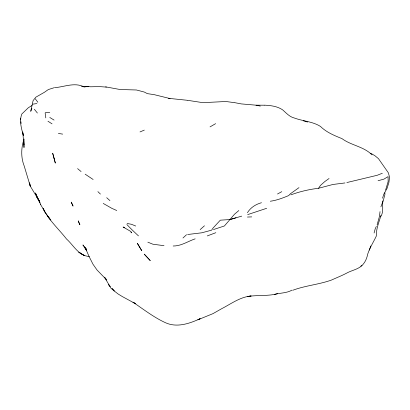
<?xml version="1.0" encoding="UTF-8"?>
<svg xmlns="http://www.w3.org/2000/svg" width="410" height="410" viewBox="0 0 410 410"><rect width="100%" height="100%" fill="white"/><g stroke="black" fill="none" stroke-linecap="round" stroke-linejoin="round"><path stroke-width="0.61" d="M384.918 192.741L384.893 194.622L383.283 200.51L380.89 206.855M23.985 139.595L23.995 147.523L23.698 140.205L23.995 139M380.019 211.621L379.486 216.275L377.128 224.839M382.878 200.869C382.13 206.256 383.985 212.144 380.511 216.998C378.568 223.312 376.134 229.262 376.324 236.027C373.51 242.069 369.794 247.65 367.729 254.051C367.011 257.593 365.751 261.088 363.434 263.917C359.262 269.416 351.877 270.062 346.245 273.347C341.397 275.858 336.343 277.852 331.372 280.097C318.78 284.581 305.291 285.57 292.801 290.265M380.623 216.623L380.849 215.455M370.758 245.944L369.354 250.115M374.089 233.003L375.242 228.713L376.324 226.448M22.678 131.933L23.365 135.433C21.453 128.586 19.075 120.868 21.848 113.985L28.29 107.779L32.041 105.437M382.53 198.189L383.904 194.022L387.055 188.41L388.921 182.373L389.5 177.407L389.213 175.921L388.337 172.784L378.461 158.644L374.924 155.723L370.671 153.217M385.615 190.045L388.137 181.579L388.091 176.592L383.904 179.134L378.066 180.728M31.432 109.613L30.74 111.33L33.092 100.629L35.783 97.221L44.418 92.286L48.298 89.564L53.859 87.812M31.744 108.368L31.18 109.449L31.913 108.455M213.451 229.564L224.408 225.966L234.535 214.184L238.83 210.555M290.839 194.863C299.741 191.598 309.114 189.374 318.524 188.287L320.466 185.433L324.766 181.589L329.061 178.519M247.425 212.718C250.674 207.465 255.666 204.354 261.477 202.719M182.973 238.005L186.545 234.715M200.162 229.605L204.457 225.787M298.982 187.647L290.393 193.781L288.712 195.575C282.726 198.02 276.786 200.357 270.308 201.238M215.634 123.656L210.043 126.885M292.002 290.126C286.631 293.247 280.122 292.848 274.254 294.436M277.498 194.002L281.798 191.675M140.005 131.943L144.305 130.108M207.281 235.929L215.834 232.69M382.32 173.261L377.22 175.28L346.85 182.547M360.815 266.105L361.938 265.68M195.155 238.851C187.847 241.326 181.22 246.077 173.174 246.005M247.696 214.609L266.664 208.306M241.731 216.126L229.989 219.555L220.324 220.175L213.051 228.042L211.616 230.159L201.853 232.793L187.642 234.51M235.996 217.777L229.989 219.555M277.498 293.709C267.745 296.353 257.367 294.851 247.425 296.543L251.135 295.974C240.06 296.999 231.255 303.769 221.723 308.668L212.98 313.64L197.881 319.805L200.162 318.708C189.563 323.531 177.176 327.877 165.789 322.854C154.001 317.519 143.674 309.427 133.004 302.196L135.131 303.42M318.524 188.287L332.981 184.464L344.953 182.947M54.499 87.694C64.262 86.987 74.912 81.923 84.152 87.033L88.447 86.279L90.42 86.797L99.374 86.587L106.4 87.105M32.59 104.181L36.885 103.561M247.425 217.044L251.719 216.89M45.479 112.453L49.779 112.427M256.219 105.185L264.44 105.201M88.586 86.715L81.482 86.202M264.609 105.16C270.841 105.488 277.273 106.246 282.582 109.813C286.298 113.027 289.66 117.055 294.688 118.131C303.18 121.232 312.794 121.529 320.471 126.434C326.462 132.333 334.309 135.546 341.95 138.611C351.191 145.483 363.731 146.478 372.029 154.888M187.129 100.26L168.515 98.333M255.758 105.15L241.254 103.904L234.535 102.628M234.207 102.628L225.941 101.501L209.607 102.326L200.951 102.367L187.36 100.286M164.01 245.677L152.904 244.216L147.846 242.177M58.369 133.44L62.663 134.116M89.349 256.455C78.725 256.106 73.564 245.216 66.512 238.999C58.645 228.882 48.641 220.108 43.117 208.377L45.044 212.221L47.273 215.327M127.115 223.481L131.415 224.275L135.71 226.023M105.636 86.869L120.079 89.518L136.458 89.985L144.305 92.05L147.333 93.629L154.16 94.648L170.083 98.574M256.019 105.155L260.314 106.093M303.282 120.765L307.577 122.042M124.707 227.622L123.082 227.007L130.872 231.501L131.415 232.906L131.036 232.034M116.742 210.52L111.884 208.362L103.238 203.432M135.664 303.815L122.364 296.579L118.172 294.037L114.226 290.967L111.002 288.25L104.478 277.134L106.036 279.015M49.779 117.465L54.074 120.084M93.142 179.493L85.162 174.178M47.97 121.232L52.034 123.846M86.156 249.29L85.224 248.562L86.479 249.695M77.603 168.618L81.083 171.57M106.702 197.702L109.931 200.613M126.88 224.511C130.616 228.513 134.48 232.198 138.472 235.893M97.898 191.629L100.414 194.073M85.757 248.614L84.147 246.912L85.869 248.752M144.305 254.195L150.265 260.622L144.274 254.159M112.079 288.614L114.226 290.967L112.222 288.717M110.213 286.472L108.609 284.673L109.931 286.262M37.392 113.032L34.343 109.25M106.805 280.061L97.042 270.021L92.962 264.194L88.98 256.311L85.557 248.368M49.779 218.827L50.758 219.98L47.309 215.875L49.779 218.827L47.96 216.285M83.696 245.877L82.907 244.934L86.551 250.566M84.491 246.815L86.074 248.696M35.275 98.789L37.848 102.264M45.044 212.221L45.479 212.826M39.97 202.345L36.828 197.123L39.509 201.423M39.903 202.253L38.94 200.864L35.434 192.966L40.749 204.78L44.685 211.514M39.529 201.469L30.232 186.048L23.995 165.322M40.411 204.083L40.749 204.78M23.811 164.943C20.956 157.076 21.176 148.153 23.698 140.205L23.877 144.925L22.827 132.743M45.141 112.94L45.812 117.895M20.5 118.167L20.71 119.94M20.915 121.714L21.125 123.492M84.147 255.481L78.863 252.232L84.147 255.481M86.279 249.311L85.418 248.45L86.284 249.321M141.747 250.653L137.329 243.284L141.747 250.653M71.258 202.181L73.021 205.994L71.258 202.181M79.853 224.741L78.274 220.98L79.853 224.741M54.074 158.255L52.685 153.237L55.324 163.083L54.074 158.255M30.232 186.048L29.592 182.952L30.232 186.048"/></g></svg>
